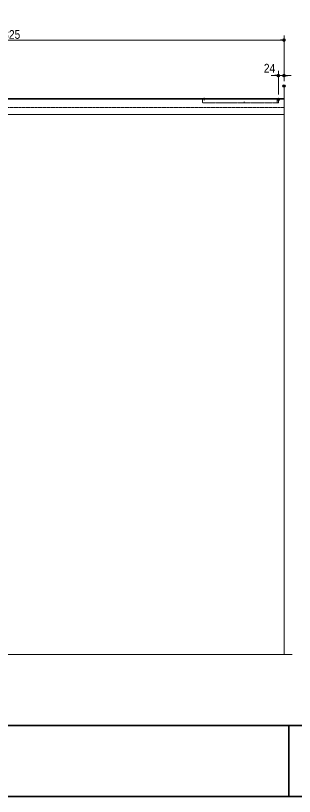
# Model space of a CAD drawing. Units: millimetres, scale not verified. Extents: x -6062 to 6062, y -3045 to 3045.
# Drawn here: x -1843 to -664, y -2770 to 531 of the extents above; entities that cross this region are included whole.
import ezdxf
from ezdxf.enums import TextEntityAlignment as Align

# ---------------------------------------------------------------- set-up
doc = ezdxf.new("R2010")
doc.units = ezdxf.units.MM
doc.header["$LTSCALE"] = 20
doc.header["$PDMODE"] = 32
doc.header["$PDSIZE"] = 10
for name, pattern in [('USER1', [2.91, 1.76, -0.4, 0.35, -0.4]), ('USER2', [10.5, 8, -0.5, 0.5, -0.5, 0.5, -0.5]), ('USER3', [1.11, 0.71, -0.4])]:
    doc.linetypes.add(name, pattern=pattern)
for name, color, linetype, lineweight in [('0-0_1図面枠', 7, 'Continuous', 20), ('0-1_3一般', 7, 'Continuous', 15), ('0-2_2寸法-1', 7, 'Continuous', 15), ('0-3_0', 7, 'Continuous', 25), ('0-5_2寸法-2', 7, 'Continuous', 15)]:
    doc.layers.add(name, color=color, linetype=linetype, lineweight=lineweight)
doc.layers.add('0-4_Defpoints', color=7, linetype='Continuous')
doc.styles.add('ＭＳ Ｐゴシック', font='')
doc.styles.get('ＭＳ Ｐゴシック').set_extended_font_data('MS PGothic')

# ---------------------------------------------------------------- blocks, each defined once
blk = doc.blocks.new('グループ-2')
at = {"layer": '0-0_1図面枠', "lineweight": 35}
for p, q in [((-80000, -49400), (80000, -49400)), ((22000, -49400), (22000, -55400))]:
    blk.add_line(p, q, dxfattribs=at)
blk.add_lwpolyline([(-80000, 55400), (80000, 55400), (80000, -55400), (-80000, -55400)], close=True, dxfattribs=at)
blk = doc.blocks.new('図面枠')
at = {"layer": '0-0_1図面枠'}
blk.add_blockref('グループ-2', (0, 0), dxfattribs=at)
blk = doc.blocks.new('グループ-27')
at = {"layer": '0-1_3一般', "linetype": 'USER2'}
for p, q in [((14838, 3654.9), (14838, 3431.4)), ((15018, 3540), (14978, 3540)), ((20968, 3540), (15018, 3540)), ((21118, 3540), (20968, 3540)), ((21018, 3570.3), (21018, 3232.7)), ((21118, 3250), (21118, 3540)), ((14738, 3250), (18540, 3250)), ((18540, 3250), (21118, 3250))]:
    blk.add_line(p, q, dxfattribs=at)
at = {"layer": '0-1_3一般', "linetype": 'USER1'}
blk.add_line((18232.1, 3220), (18232.1, 3362), dxfattribs=at)
at = {"layer": '0-1_3一般', "linetype": 'USER2'}
blk.add_lwpolyline([(15018, 3540), (15038, 3540), (14698, 3540), (14698, 3290)], dxfattribs=at)
blk.add_arc((14738, 3290), 40, 180, 270, dxfattribs=at)
blk = doc.blocks.new('グループ-28')
at = {"layer": '0-1_3一般'}
for p, q in [((21598.1, 3559.9), (-72361.9, 3559.9)), ((21598.1, 2259.9), (21598.1, 3559.9)), ((-72361.9, 2259.9), (21598.1, 2259.9))]:
    blk.add_line(p, q, dxfattribs=at)
blk = doc.blocks.new('グループ-29')
at = {"layer": '0-1_3一般', "linetype": 'USER3'}
for p, q in [((21598.1, 3600), (-72361.9, 3600)), ((21598.1, 2830), (21598.1, 3600)), ((-72361.9, 2830), (21598.1, 2830))]:
    blk.add_line(p, q, dxfattribs=at)
blk = doc.blocks.new('グループ-30')
at = {"layer": '0-1_3一般'}
for p, q in [((21598.1, 3600), (21598.1, 4660)), ((21598.1, -43400), (21598.1, 3600)), ((-73179.1, -43400), (22298.1, -43400))]:
    blk.add_line(p, q, dxfattribs=at)
blk.add_lwpolyline([(21598.1, 4660), (21598.1, 3600), (-72361.9, 3600), (-72361.9, 4660)], dxfattribs=at)
blk = doc.blocks.new('グループ-35')
at = {"layer": '0-1_3一般'}
for name in ['グループ-30', 'グループ-29', 'グループ-28', 'グループ-27']:
    blk.add_blockref(name, (0, 0), dxfattribs=at)
blk = doc.blocks.new('_Dot')
at = {"layer": '0-3_0'}
blk.add_line((-10, 0), (-20, 0), dxfattribs=at)
for points in [[(0, 0), (-10, 0), (-9.92, 1.25)], [(0, 0), (-9.92, -1.25), (-10, 0)], [(0, 0), (-9.92, 1.25), (-9.69, 2.49)], [(0, 0), (-9.69, -2.49), (-9.92, -1.25)], [(0, 0), (-9.69, 2.49), (-9.3, 3.68)], [(0, 0), (-9.3, -3.68), (-9.69, -2.49)], [(0, 0), (-9.3, 3.68), (-8.76, 4.82)], [(0, 0), (-8.76, -4.82), (-9.3, -3.68)], [(0, 0), (-8.76, 4.82), (-8.09, 5.88)], [(0, 0), (-8.09, -5.88), (-8.76, -4.82)], [(0, 0), (-8.09, 5.88), (-7.29, 6.85)], [(0, 0), (-7.29, -6.85), (-8.09, -5.88)], [(0, 0), (-7.29, 6.85), (-6.37, 7.71)], [(0, 0), (-6.37, -7.71), (-7.29, -6.85)], [(0, 0), (-6.37, 7.71), (-5.36, 8.44)], [(0, 0), (-5.36, -8.44), (-6.37, -7.71)], [(0, 0), (-5.36, 8.44), (-4.26, 9.05)], [(0, 0), (-4.26, -9.05), (-5.36, -8.44)], [(0, 0), (-4.26, 9.05), (-3.09, 9.51)], [(0, 0), (-3.09, -9.51), (-4.26, -9.05)], [(0, 0), (-3.09, 9.51), (-1.87, 9.82)], [(0, 0), (-1.87, -9.82), (-3.09, -9.51)], [(0, 0), (-1.87, 9.82), (-0.63, 9.98)], [(0, 0), (-0.63, -9.98), (-1.87, -9.82)], [(0, 0), (-0.63, 9.98), (0.63, 9.98)], [(0, 0), (0.63, -9.98), (-0.63, -9.98)], [(0, 0), (0.63, 9.98), (1.87, 9.82)], [(0, 0), (1.87, 9.82), (3.09, 9.51)], [(0, 0), (3.09, 9.51), (4.26, 9.05)], [(0, 0), (4.26, 9.05), (5.36, 8.44)], [(0, 0), (5.36, 8.44), (6.37, 7.71)], [(0, 0), (6.37, 7.71), (7.29, 6.85)], [(0, 0), (7.29, 6.85), (8.09, 5.88)], [(0, 0), (8.09, 5.88), (8.76, 4.82)], [(0, 0), (8.76, 4.82), (9.3, 3.68)], [(0, 0), (9.3, 3.68), (9.69, 2.49)], [(0, 0), (9.69, 2.49), (9.92, 1.25)], [(0, 0), (9.92, 1.25), (10, 0)], [(0, 0), (1.87, -9.82), (0.63, -9.98)], [(0, 0), (3.09, -9.51), (1.87, -9.82)], [(0, 0), (4.26, -9.05), (3.09, -9.51)], [(0, 0), (5.36, -8.44), (4.26, -9.05)], [(0, 0), (6.37, -7.71), (5.36, -8.44)], [(0, 0), (7.29, -6.85), (6.37, -7.71)], [(0, 0), (8.09, -5.88), (7.29, -6.85)], [(0, 0), (8.76, -4.82), (8.09, -5.88)], [(0, 0), (9.3, -3.68), (8.76, -4.82)], [(0, 0), (9.69, -2.49), (9.3, -3.68)], [(0, 0), (9.92, -1.25), (9.69, -2.49)], [(0, 0), (10, 0), (9.92, -1.25)]]:
    blk.add_solid(points, dxfattribs=at)

msp = doc.modelspace()

# ---------------------------------------------------------------- linework, layer by layer
at = {"layer": '0-2_2寸法-1'}
for p, q in [((-707.6, 297), (-707.6, 447)), ((-722.6, 427), (-3017.59, 427))]:
    msp.add_line(p, q, dxfattribs=at)
at = {"layer": '0-4_Defpoints'}
for p in [(-731.6, 277), (-707.6, 277), (-707.6, 233), (-731.6, 177)]:
    msp.add_point(p, dxfattribs=at)
at = {"layer": '0-5_2寸法-2'}
for p, q in [((-746.61, 277), (-761.61, 277)), ((-731.6, 197), (-731.6, 297)), ((-707.6, 277), (-731.6, 277)), ((-707.6, 253), (-707.6, 297)), ((-692.59, 277), (-677.58, 277))]:
    msp.add_line(p, q, dxfattribs=at)

# ---------------------------------------------------------------- block references
at = {"layer": '0-0_1図面枠', "xscale": 0.05, "yscale": 0.05}
msp.add_blockref('図面枠', (-1787.5, 0), dxfattribs=at)
at = {"layer": '0-1_3一般', "xscale": 0.05, "yscale": 0.05}
msp.add_blockref('グループ-35', (-1787.5, 0), dxfattribs=at)
at = {"layer": '0-2_2寸法-1', "xscale": 0.7503418, "yscale": 0.7503418}
msp.add_blockref('_Dot', (-707.6, 427), dxfattribs=at)
at = {"layer": '0-5_2寸法-2', "xscale": 0.7503418, "yscale": 0.7503418}
msp.add_blockref('_Dot', (-731.6, 277), dxfattribs=at)
at = {"layer": '0-5_2寸法-2', "xscale": 0.7503418, "yscale": 0.7503418, "rotation": 180}
msp.add_blockref('_Dot', (-707.6, 277), dxfattribs=at)

# ---------------------------------------------------------------- texts
at = {"layer": '0-2_2寸法-1', "style": 'ＭＳ Ｐゴシック', "width": 0.9}
msp.add_text('2325', height=36.66, dxfattribs=at).set_placement((-1919.28, 421.44), align=Align.BOTTOM_LEFT)
at = {"layer": '0-5_2寸法-2', "style": 'ＭＳ Ｐゴシック', "width": 0.9}
msp.add_text('24', height=36.66, dxfattribs=at).set_placement((-792.68, 278.98), align=Align.BOTTOM_LEFT)

doc.saveas('drawing.dxf')
